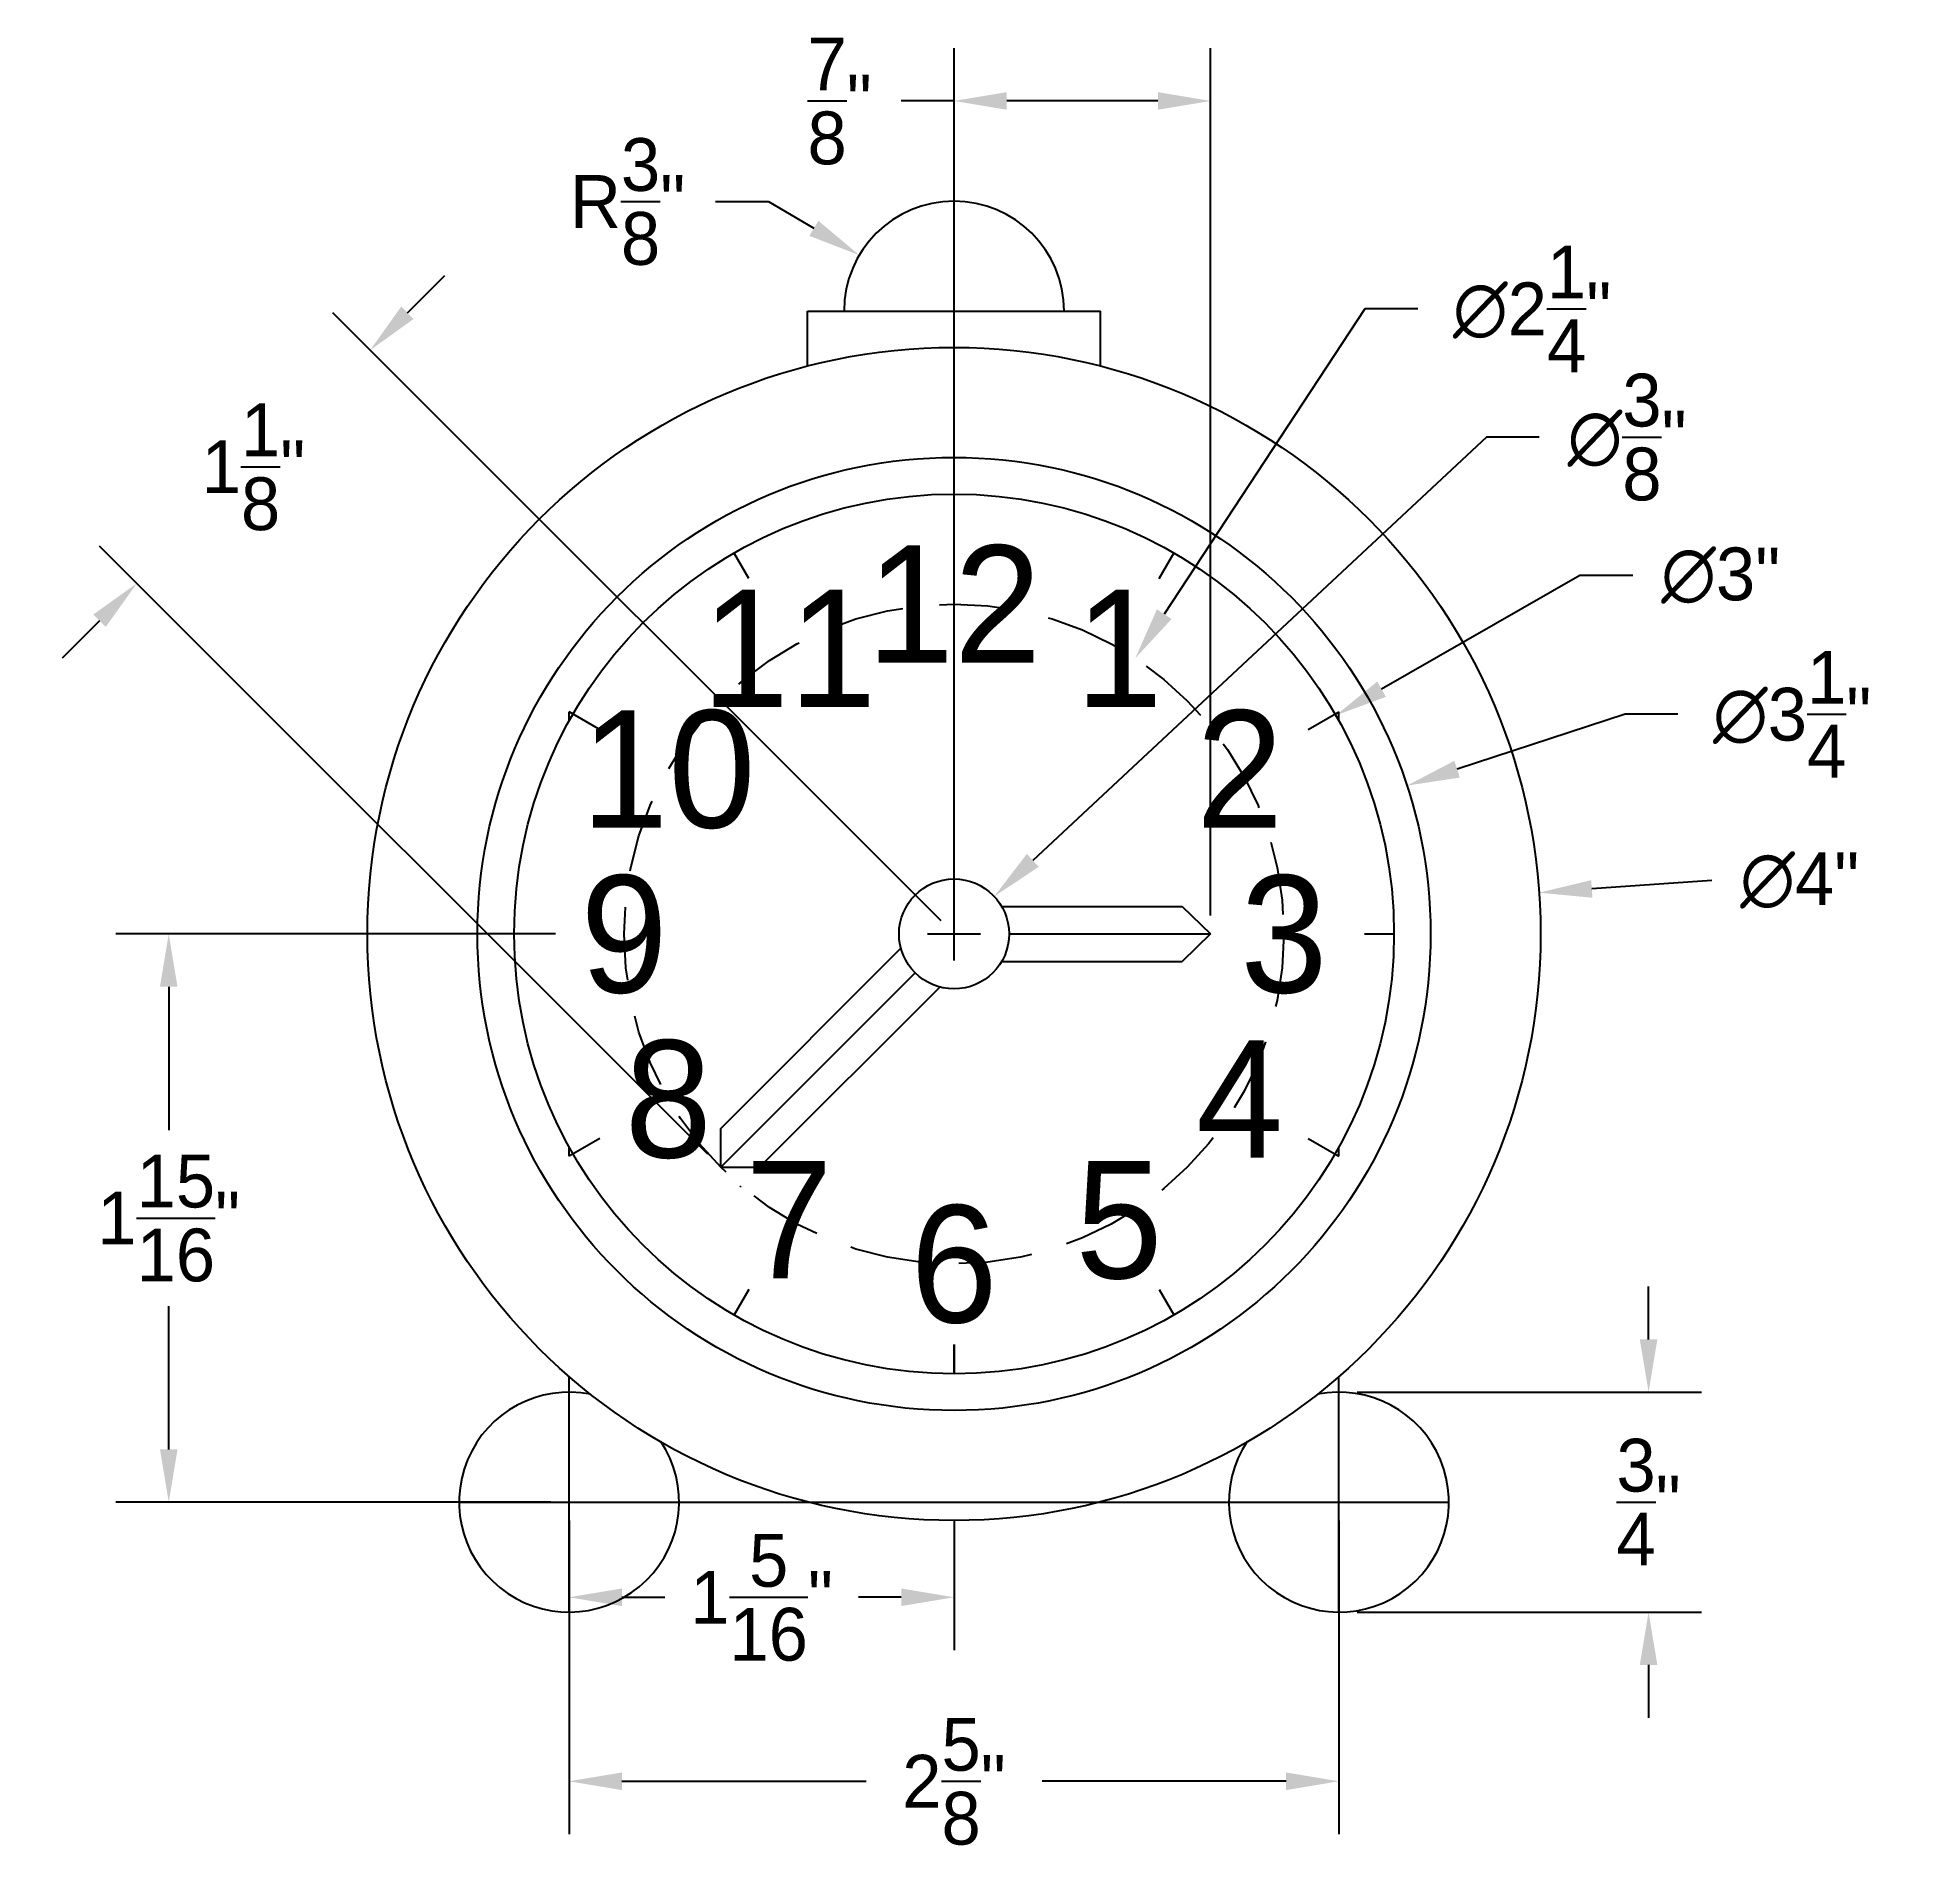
# Model space of a CAD drawing. Header units: inches. Extents: x -3.12 to 3.29, y -3.11 to 3.06.
import ezdxf
from ezdxf.enums import TextEntityAlignment as Align

# ---------------------------------------------------------------- set-up
doc = ezdxf.new("R2010")
doc.units = ezdxf.units.IN
doc.header["$MEASUREMENT"] = 0
doc.linetypes.add('HIDDEN', pattern=[0.375, 0.25, -0.125])
doc.dimstyles.get("Standard").update_dxf_attribs({"dimtxt": 0.18, "dimasz": 0.18, "dimexe": 0.18, "dimexo": 0.0625, "dimgap": 0.09, "dimtad": 0, "dimtih": 1, "dimtoh": 1, "dimdec": 4, "dimzin": 0, "dimdsep": 46, "dimlunit": 4, "dimtxsty": 'Standard', "dimcen": 0.09, "dimadec": 0, "dimazin": 0, "dimtfac": 1, "dimtdec": 4, "dimtofl": 0, "dimtmove": 0, "dimatfit": 3, "dimfxl": 0, "dimtolj": 1, "dimtzin": 0, "dimarcsym": 0})

# ---------------------------------------------------------------- blocks, each defined once
blk = doc.blocks.new('*D1')
at = {"color": 0, "lineweight": -2}
for p, q in [((2.3683, -1.3825), (2.3683, -1.2025)), ((1.375, -1.5625), (2.5483, -1.5625)), ((1.375, -2.3125), (2.5483, -2.3125)), ((2.3683, -2.4925), (2.3683, -2.6725))]:
    blk.add_line(p, q, dxfattribs=at)
at = {"color": 0}
for points in [[(2.3383, -1.3825), (2.3983, -1.3825), (2.3683, -1.5625)], [(2.3383, -2.4925), (2.3983, -2.4925), (2.3683, -2.3125)]]:
    blk.add_solid(points, dxfattribs=at)
at = {"layer": 'Defpoints', "color": 0}
for p in [(1.3125, -1.5625), (1.3125, -2.3125), (2.3683, -2.3125)]:
    blk.add_point(p, dxfattribs=at)
at = {"color": 0, "insert": (2.3683, -1.9375), "char_height": 0.18, "attachment_point": 5}
blk.add_mtext('\\A1;{\\H1.000000x;\\S3/4;}"', dxfattribs=at)
blk = doc.blocks.new('*D3')
at = {"color": 0, "lineweight": -2}
for p, q in [((-1.3125, -2.0358), (-1.3125, -2.442)), ((0, -2), (0, -2.442)), ((-1.1325, -2.262), (-0.9862, -2.262)), ((-0.18, -2.262), (-0.3262, -2.262))]:
    blk.add_line(p, q, dxfattribs=at)
at = {"color": 0}
for points in [[(-1.1325, -2.232), (-1.1325, -2.292), (-1.3125, -2.262)], [(-0.18, -2.232), (-0.18, -2.292), (0, -2.262)]]:
    blk.add_solid(points, dxfattribs=at)
at = {"layer": 'Defpoints', "color": 0}
for p in [(-1.3125, -1.9733), (0, -1.9375), (0, -2.262)]:
    blk.add_point(p, dxfattribs=at)
at = {"color": 0, "insert": (-0.6562, -2.262), "char_height": 0.18, "attachment_point": 5}
blk.add_mtext('\\A1;1{\\H1.000000x;\\S5/16;}"', dxfattribs=at)
blk = doc.blocks.new('*D4')
at = {"color": 0, "lineweight": -2}
for p, q in [((-1.3125, -2), (-1.3125, -3.0694)), ((1.3125, -2), (1.3125, -3.0694)), ((-1.1325, -2.8894), (-0.3, -2.8894)), ((1.1325, -2.8894), (0.3, -2.8894))]:
    blk.add_line(p, q, dxfattribs=at)
at = {"color": 0}
for points in [[(-1.1325, -2.8594), (-1.1325, -2.9194), (-1.3125, -2.8894)], [(1.1325, -2.8594), (1.1325, -2.9194), (1.3125, -2.8894)]]:
    blk.add_solid(points, dxfattribs=at)
at = {"layer": 'Defpoints', "color": 0}
for p in [(-1.3125, -1.9375), (1.3125, -1.9375), (1.3125, -2.8894)]:
    blk.add_point(p, dxfattribs=at)
at = {"color": 0, "insert": (0, -2.8894), "char_height": 0.18, "attachment_point": 5}
blk.add_mtext('\\A1;2{\\H1.000000x;\\S5/8;}"', dxfattribs=at)
blk = doc.blocks.new('*D5')
at = {"color": 0, "lineweight": -2}
for p, q in [((0, 0.0625), (0, 3.0205)), ((0.875, 0.0625), (0.875, 3.0205)), ((0, 2.8405), (-0.18, 2.8405)), ((0.695, 2.8405), (0.18, 2.8405))]:
    blk.add_line(p, q, dxfattribs=at)
at = {"color": 0}
for points in [[(0.18, 2.8705), (0.18, 2.8105), (0, 2.8405)], [(0.695, 2.8705), (0.695, 2.8105), (0.875, 2.8405)]]:
    blk.add_solid(points, dxfattribs=at)
at = {"layer": 'Defpoints', "color": 0}
for p in [(0, 2.8405), (0, 0), (0.875, 0)]:
    blk.add_point(p, dxfattribs=at)
at = {"color": 0, "insert": (-0.39, 2.8405), "char_height": 0.18, "attachment_point": 5}
blk.add_mtext('\\A1;{\\H1.000000x;\\S7/8;}"', dxfattribs=at)
blk = doc.blocks.new('*D6')
at = {"color": 0, "lineweight": -2}
for p, q in [((-1.4917, 0), (-2.8576, 0)), ((-2.6776, -0.18), (-2.6776, -0.6687)), ((-2.6776, -1.7575), (-2.6776, -1.2687)), ((-1.375, -1.9375), (-2.8576, -1.9375))]:
    blk.add_line(p, q, dxfattribs=at)
at = {"color": 0}
for points in [[(-2.7076, -0.18), (-2.6476, -0.18), (-2.6776, 0)], [(-2.7076, -1.7575), (-2.6476, -1.7575), (-2.6776, -1.9375)]]:
    blk.add_solid(points, dxfattribs=at)
at = {"layer": 'Defpoints', "color": 0}
for p in [(-1.4292, 0), (-2.6776, -1.9375), (-1.3125, -1.9375)]:
    blk.add_point(p, dxfattribs=at)
at = {"color": 0, "insert": (-2.6776, -0.9687), "char_height": 0.18, "attachment_point": 5}
blk.add_mtext('\\A1;1{\\H1.000000x;\\S15/16;}"', dxfattribs=at)
blk = doc.blocks.new('*D7')
at = {"color": 0, "lineweight": -2}
for p, q in [((-1.8636, 2.1182), (-1.7363, 2.2454)), ((-0.0442, 0.0442), (-2.1182, 2.1182)), ((-0.8397, -0.7513), (-2.9137, 1.3227)), ((-2.9137, 1.0681), (-3.0409, 0.9408))]:
    blk.add_line(p, q, dxfattribs=at)
at = {"color": 0}
for points in [[(-1.8848, 2.1394), (-1.8424, 2.0969), (-1.9909, 1.9909)], [(-2.9349, 1.0893), (-2.8924, 1.0469), (-2.7864, 1.1954)]]:
    blk.add_solid(points, dxfattribs=at)
at = {"layer": 'Defpoints', "color": 0}
for p in [(-2.7864, 1.1954), (0, 0), (-0.7955, -0.7955)]:
    blk.add_point(p, dxfattribs=at)
at = {"color": 0, "insert": (-2.3886, 1.5931), "char_height": 0.18, "attachment_point": 5}
blk.add_mtext('\\A1;1{\\H1.000000x;\\S1/8;}"', dxfattribs=at)
blk = doc.blocks.new('*D8')
at = {"color": 0, "lineweight": -2}
for p, q in [((1.4013, 2.1316), (0.7169, 1.0905)), ((1.5813, 2.1316), (1.4013, 2.1316)), ((0, -0.09), (0, 0.09)), ((-0.09, 0), (0.09, 0))]:
    blk.add_line(p, q, dxfattribs=at)
at = {"color": 0}
blk.add_solid([(0.6918, 1.107), (0.7419, 1.074), (0.618, 0.9401)], dxfattribs=at)
at = {"layer": 'Defpoints', "color": 0}
for p in [(0.618, 0.9401), (-0.618, -0.9401)]:
    blk.add_point(p, dxfattribs=at)
at = {"color": 0, "insert": (1.9713, 2.1316), "char_height": 0.18, "attachment_point": 5}
blk.add_mtext('\\A1;∅2{\\H1.000000x;\\S1/4;}"', dxfattribs=at)
blk = doc.blocks.new('*D10')
at = {"color": 0, "lineweight": -2}
for p, q in [((-0.8129, 2.4977), (-0.6329, 2.4977)), ((-0.6329, 2.4977), (-0.4779, 2.4062)), ((0, 2.034), (0, 2.214)), ((-0.09, 2.124), (0.09, 2.124))]:
    blk.add_line(p, q, dxfattribs=at)
at = {"color": 0}
blk.add_solid([(-0.4626, 2.432), (-0.4932, 2.3804), (-0.3229, 2.3147)], dxfattribs=at)
at = {"layer": 'Defpoints', "color": 0}
for p in [(-0.3229, 2.3147), (0, 2.124)]:
    blk.add_point(p, dxfattribs=at)
at = {"color": 0, "insert": (-1.1129, 2.4977), "char_height": 0.18, "attachment_point": 5}
blk.add_mtext('\\A1;R{\\H1.000000x;\\S3/8;}"', dxfattribs=at)
blk = doc.blocks.new('*D12')
at = {"color": 0, "lineweight": -2}
for p, q in [((1.8151, 1.6945), (0.2686, 0.2508)), ((1.9951, 1.6945), (1.8151, 1.6945)), ((0, -0.09), (0, 0.09)), ((-0.09, 0), (0.09, 0))]:
    blk.add_line(p, q, dxfattribs=at)
at = {"color": 0}
blk.add_solid([(0.2482, 0.2727), (0.2891, 0.2289), (0.1371, 0.128)], dxfattribs=at)
at = {"layer": 'Defpoints', "color": 0}
for p in [(0.1371, 0.128), (-0.1371, -0.128)]:
    blk.add_point(p, dxfattribs=at)
at = {"color": 0, "insert": (2.2951, 1.6945), "char_height": 0.18, "attachment_point": 5}
blk.add_mtext('\\A1;∅{\\H1.000000x;\\S3/8;}"', dxfattribs=at)
blk = doc.blocks.new('*D13')
at = {"color": 0, "lineweight": -2}
for p, q in [((2.1343, 1.2219), (1.458, 0.8347)), ((2.3143, 1.2219), (2.1343, 1.2219)), ((0, -0.09), (0, 0.09)), ((-0.09, 0), (0.09, 0))]:
    blk.add_line(p, q, dxfattribs=at)
at = {"color": 0}
blk.add_solid([(1.4431, 0.8607), (1.4729, 0.8087), (1.3018, 0.7453)], dxfattribs=at)
at = {"layer": 'Defpoints', "color": 0}
for p in [(1.3018, 0.7453), (-1.3018, -0.7453)]:
    blk.add_point(p, dxfattribs=at)
at = {"color": 0, "insert": (2.6143, 1.2219), "char_height": 0.18, "attachment_point": 5}
blk.add_mtext('\\A1;∅3"', dxfattribs=at)
blk = doc.blocks.new('*D14')
at = {"color": 0, "lineweight": -2}
for p, q in [((2.288, 0.7494), (1.7153, 0.5618)), ((2.468, 0.7494), (2.288, 0.7494)), ((0, -0.09), (0, 0.09)), ((-0.09, 0), (0.09, 0))]:
    blk.add_line(p, q, dxfattribs=at)
at = {"color": 0}
blk.add_solid([(1.706, 0.5903), (1.7247, 0.5333), (1.5443, 0.5058)], dxfattribs=at)
at = {"layer": 'Defpoints', "color": 0}
for p in [(1.5443, 0.5058), (-1.5443, -0.5058)]:
    blk.add_point(p, dxfattribs=at)
at = {"color": 0, "insert": (2.858, 0.7494), "char_height": 0.18, "attachment_point": 5}
blk.add_mtext('\\A1;∅3{\\H1.000000x;\\S1/4;}"', dxfattribs=at)
blk = doc.blocks.new('*D15')
at = {"color": 0, "lineweight": -2}
for p, q in [((2.5836, 0.1823), (2.1746, 0.1534)), ((0, -0.09), (0, 0.09)), ((-0.09, 0), (0.09, 0))]:
    blk.add_line(p, q, dxfattribs=at)
at = {"color": 0}
blk.add_solid([(2.1725, 0.1834), (2.1767, 0.1235), (1.995, 0.1408)], dxfattribs=at)
at = {"layer": 'Defpoints', "color": 0}
for p in [(1.995, 0.1408), (-1.995, -0.1408)]:
    blk.add_point(p, dxfattribs=at)
at = {"color": 0, "insert": (2.8836, 0.1823), "char_height": 0.18, "attachment_point": 5}
blk.add_mtext('\\A1;∅4"', dxfattribs=at)

msp = doc.modelspace()

# ---------------------------------------------------------------- linework, layer by layer
for p, q in [((-0.5, 2.12399), (0.5, 2.12399)), ((-0.5, 1.93649), (-0.5, 2.12399)), ((0.5, 1.93649), (0.5, 2.12399)), ((0, 1.625), (0, 2)), ((0, 1.4), (0, 1.5)), ((0, 1.4), (0, 1.5)), ((-0.7, 1.21244), (-0.75, 1.29904)), ((0.7, 1.21244), (0.75, 1.29904)), ((-1.3125, 0.72618), (-1.3125, 0.75777)), ((-1.21244, 0.7), (-1.3125, 0.75777)), ((1.2076, 0.69721), (1.3125, 0.75777)), ((1.3125, 0.72618), (1.3125, 0.75777)), ((0.16238, 0.09375), (0.77778, 0.09375)), ((0.16238, 0.09375), (0.77778, 0.09375)), ((0.77778, 0.09375), (0.875, 0)), ((0.77778, 0.09375), (0.875, 0)), ((-1.35835, 0), (-1.5, 0)), ((0.1875, 0), (0.875, 0)), ((0.1875, 0), (0.875, 0)), ((0.875, 0), (0.77778, -0.09375)), ((0.875, 0), (0.77778, -0.09375)), ((1.4, 0), (1.5, 0)), ((-0.7955, -0.66291), (-0.18111, -0.04853)), ((-0.7955, -0.66291), (-0.18111, -0.04853)), ((-0.7955, -0.66291), (-0.18111, -0.04853)), ((0.16238, -0.09375), (0.77778, -0.09375)), ((0.16238, -0.09375), (0.77778, -0.09375)), ((-0.7955, -0.7955), (-0.13258, -0.13258)), ((-0.66291, -0.7955), (-0.04853, -0.18111)), ((-1.20763, -0.69722), (-1.3125, -0.75777)), ((-0.7955, -0.7955), (-0.7955, -0.66291)), ((1.2076, -0.69721), (1.3125, -0.75777)), ((-1.3125, -0.75777), (-1.3125, -0.72618)), ((-0.86179, -0.7292), (-0.85902, -0.72644)), ((-0.86179, -0.7292), (-0.85902, -0.72644)), ((-0.86179, -0.7292), (-0.85902, -0.72644)), ((1.3125, -0.75777), (1.3125, -0.72618)), ((-0.7955, -0.7955), (-0.66291, -0.7955)), ((-0.65848, -0.79106), (-0.65703, -0.79257)), ((-0.7292, -0.86179), (-0.72644, -0.85902)), ((-0.7, -1.21244), (-0.75, -1.29904)), ((0.7, -1.21244), (0.75, -1.29904)), ((0, -1.5), (0, -1.4)), ((0, -1.4), (0, -1.5)), ((-1.3125, -2.3125), (-1.3125, -1.50909)), ((1.3125, -2.3125), (1.3125, -1.50909)), ((-1.6875, -1.9375), (1.6875, -1.9375))]:
    msp.add_line(p, q)
for radius in [2, 1.625, 1.5, 0.1875]:
    msp.add_circle((0, 0), radius)
at = {"linetype": 'HIDDEN'}
msp.add_circle((0, 0), 1.125, dxfattribs=at)
for centre, start, end in [((0, 2.12399), 0, 180), ((-1.3125, -1.9375), 78.754885, 33.400225), ((1.3125, -1.9375), 146.599775, 101.245115)]:
    msp.add_arc(centre, 0.375, start, end)

# ---------------------------------------------------------------- texts
for s, p in [('12', (0, 1.125)), ('11', (-0.5625, 0.97428)), ('1', (0.5625, 0.97428)), ('10', (-0.97428, 0.5625)), ('2', (0.97428, 0.5625)), ('9', (-1.125, 0)), ('3', (1.125, 0)), ('8', (-0.97428, -0.5625)), ('4', (0.97428, -0.5625)), ('7', (-0.5625, -0.97428)), ('5', (0.5625, -0.97428)), ('6', (0, -1.125))]:
    msp.add_text(s, height=0.4).set_placement(p, align=Align.MIDDLE_CENTER)

# ---------------------------------------------------------------- dimensions: what is measured, and where the dimension line sits
for base, p1, p2, picture, middle in [((0, 2.84047), (0.875, 0), (0, 0), '*D5', (-0.39, 2.84047)), ((0, -2.26205), (-1.3125, -1.97329), (0, -1.9375), '*D3', (-0.65625, -2.26205)), ((1.3125, -2.88941), (-1.3125, -1.9375), (1.3125, -1.9375), '*D4', (0, -2.88941))]:
    dim = msp.add_linear_dim(base=base, p1=p1, p2=p2, dimstyle='Standard')
    dim.commit()
    dim.dimension.update_dxf_attribs({"geometry": picture, "text_midpoint": middle})
dim = msp.add_radius_dim(center=(0, 2.12399), mpoint=(-0.3229, 2.31467), dimstyle='Standard')
dim.commit()
dim.dimension.update_dxf_attribs({"geometry": '*D10', "text_midpoint": (-1.11289, 2.49772)})
for p1, p2, picture, middle in [((-0.61798, -0.94007), (0.61798, 0.94007), '*D8', (1.97129, 2.13162)), ((-0.13706, -0.12795), (0.13706, 0.12795), '*D12', (2.29509, 1.6945)), ((-1.30175, -0.74528), (1.30175, 0.74528), '*D13', (2.6143, 1.22193)), ((-1.54428, -0.50578), (1.54428, 0.50578), '*D14', (2.858, 0.74936)), ((-1.99504, -0.14076), (1.99504, 0.14076), '*D15', (2.58357, 0.18228))]:
    dim = msp.add_diameter_dim_2p(p1=p1, p2=p2, dimstyle='Standard')
    dim.commit()
    dim.dimension.update_dxf_attribs({"geometry": picture, "text_midpoint": middle, "dimtype": 163})
dim = msp.add_aligned_dim(p1=(0, 0), p2=(-0.7955, -0.7955), distance=-2.81553, dimstyle='Standard')
dim.commit()
dim.dimension.update_dxf_attribs({"geometry": '*D7', "text_midpoint": (-2.38863, 1.59313)})
for base, p1, p2, picture, middle in [((-2.67756, -1.9375), (-1.42917, 0), (-1.3125, -1.9375), '*D6', (-2.67756, -0.96875)), ((2.36828, -2.3125), (1.3125, -1.5625), (1.3125, -2.3125), '*D1', (2.36828, -1.9375))]:
    dim = msp.add_linear_dim(base=base, p1=p1, p2=p2, angle=90, dimstyle='Standard')
    dim.commit()
    dim.dimension.update_dxf_attribs({"geometry": picture, "text_midpoint": middle})

doc.saveas('drawing.dxf')
